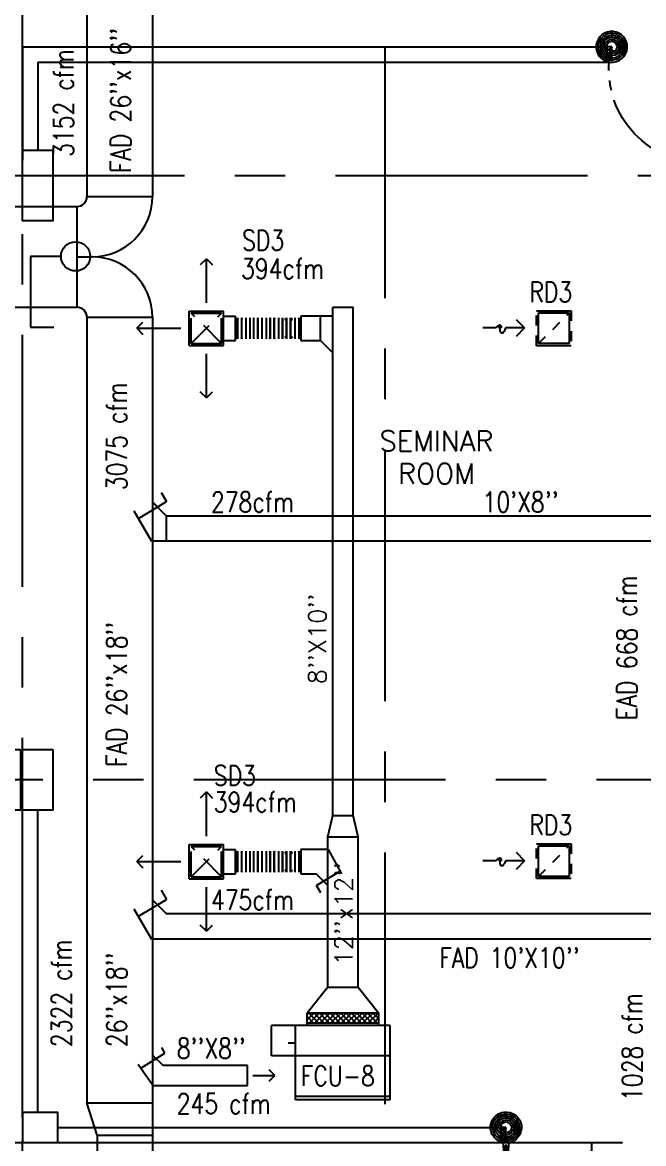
# Model space of a CAD drawing. Extents: x 417866230.2 to 417866327.8, y 43498045.5 to 43498135.4.
# Drawn here: x 417866283.83 to 417866290, y 43498090.71 to 43498101.84 of the extents above; entities that cross this region are included whole.
import ezdxf
from ezdxf.enums import TextEntityAlignment as Align

# ---------------------------------------------------------------- set-up
doc = ezdxf.new("R2010")
doc.units = 0
doc.header["$MEASUREMENT"] = 0
doc.linetypes.add('CENTERX2', pattern=[4, 2.5, -0.5, 0.5, -0.5])
doc.linetypes.add('HIDDEN', pattern=[0.375, 0.25, -0.125])
doc.layers.get('0').update_dxf_attribs({"linetype": 'CONTINUOUS'})
for name, color, linetype in [('AXES', 11, 'CENTERX2'), ('COL', 9, 'CONTINUOUS'), ('DOOR', 9, 'CONTINUOUS'), ('DUCT', 6, 'CONTINUOUS'), ('FCU', 6, 'CONTINUOUS'), ('HAT', 12, 'CONTINUOUS'), ('M-AC-FLEX', 3, 'CONTINUOUS'), ('M-EGU.', 2, 'CONTINUOUS'), ('RM-NAME', 9, 'CONTINUOUS'), ('SCD', 2, 'CONTINUOUS'), ('WALL', 4, 'CONTINUOUS')]:
    doc.layers.add(name, color=color, linetype=linetype)
doc.styles.add('ROMANS', font='ROMANS.shx', dxfattribs={"width": 0.6})
pattern_1 = [(45, (0, 0), (-26.5165042945, 26.5165042945), [])]

# ---------------------------------------------------------------- blocks, each defined once
blk = doc.blocks.new('A$C272A55A0')
at = {"layer": 'DOOR', "color": 0, "linetype": 'ByBlock'}
for p, q in [((0, 900), (0, 1050)), ((50, 1050), (0, 1050)), ((50, 950), (50, 1050)), ((1750, 950), (1750, 1050)), ((1750, 1050), (1800, 1050)), ((1800, 1050), (1800, 900)), ((0, 900), (25, 900)), ((25, 950), (50, 950)), ((25, 900), (25, 950)), ((75, 900), (25, 900)), ((25, 850), (25, 900)), ((75, 900), (75, 850)), ((1725, 900), (1775, 900)), ((1725, 900), (1725, 850)), ((1775, 950), (1750, 950)), ((1775, 900), (1775, 950)), ((1800, 900), (1775, 900)), ((1775, 850), (1775, 900)), ((42, 850), (25, 850)), ((58, 870), (42, 870)), ((42, 870), (42, 850)), ((58, 850), (58, 870)), ((75, 850), (58, 850)), ((1725, 850), (1742, 850)), ((1742, 870), (1758, 870)), ((1742, 850), (1742, 870)), ((1758, 870), (1758, 850)), ((1758, 850), (1775, 850)), ((1718, 160), (1709, 160)), ((1709, 95), (1709, 160)), ((1725, 173), (1718, 173)), ((1718, 173), (1718, 83)), ((1718, 95), (1718, 160)), ((1775, 173), (1782, 173)), ((1782, 173), (1782, 83)), ((1782, 160), (1791, 160)), ((1782, 95), (1782, 160)), ((1791, 95), (1791, 160)), ((25, 50), (42, 50)), ((25, 50), (25, 0)), ((25, 0), (75, 0)), ((75, 0), (25, 0)), ((42, 50), (42, 30)), ((42, 30), (58, 30)), ((58, 50), (75, 50)), ((58, 50), (58, 30)), ((75, 50), (75, 0)), ((1718, 95), (1709, 95)), ((1725, 83), (1718, 83)), ((1742, 50), (1725, 50)), ((1725, 50), (1725, 0)), ((1775, 0), (1725, 0)), ((1725, 0), (1775, 0)), ((1742, 50), (1742, 30)), ((1758, 30), (1742, 30)), ((1775, 50), (1758, 50)), ((1758, 50), (1758, 30)), ((1775, 83), (1782, 83)), ((1775, 50), (1775, 0)), ((1782, 95), (1791, 95))]:
    blk.add_line(p, q, dxfattribs=at)
at = {"layer": 'DOOR', "color": 9, "linetype": 'ByBlock'}
for p, q in [((50, 1050), (0, 1010)), ((50, 1050), (0, 937)), ((50, 1050), (37, 950)), ((1750, 1050), (1800, 1010)), ((1750, 1050), (1800, 937)), ((1750, 1050), (1763, 950))]:
    blk.add_line(p, q, dxfattribs=at)
at = {"layer": 'DOOR', "linetype": 'ByBlock'}
for p, q in [((25, 850), (25, 50)), ((42, 850), (42, 50)), ((58, 850), (58, 50)), ((75, 50), (75, 850)), ((1725, 50), (1725, 850)), ((1742, 850), (1742, 50)), ((1758, 850), (1758, 50)), ((1775, 850), (1775, 50))]:
    blk.add_line(p, q, dxfattribs=at)
at = {"layer": 'DOOR', "color": 0, "linetype": 'ByBlock'}
for centre in [(1676, 128), (1824, 128)]:
    blk.add_circle(centre, 32.4, dxfattribs=at)
at = {"layer": 'DOOR', "color": 9, "linetype": 'ByBlock'}
for centre, radius, start, end in [((50, 1050), 54.4, 203.2074, 270), ((50, 1050), 34.4, 180, 270), ((50, 1050), 14.4, 180, 270), ((1750, 1050), 14.4, 270, 0), ((1750, 1050), 34.4, 270, 0), ((1750, 1050), 54.4, 270, 336.7926), ((50, 1050), 74.4, 227.7764, 270), ((50, 1050), 94.4, 238.0182, 270), ((50, 1050), 114, 244.0838, 257.3774), ((50, 1050), 134, 248.1598, 259.28), ((50, 1050), 154, 251.1053, 256.2858), ((1750, 1050), 74.4, 270, 312.2236), ((1750, 1050), 94.4, 270, 301.9818), ((1750, 1050), 114, 282.6226, 295.9162), ((1750, 1050), 134, 280.72, 291.8402), ((1750, 1050), 154, 283.7142, 288.8947)]:
    blk.add_arc(centre, radius, start, end, dxfattribs=at)
at = {"layer": 'DOOR', "linetype": 'HIDDEN', "ltscale": 0.5}
for centre, start, end in [((50, 851), 268.3174, 3.2965), ((1750, 851), 176.7035, 271.6826)]:
    blk.add_arc(centre, 851, start, end, dxfattribs=at)
at = {"layer": 'WALL', "linetype": 'ByBlock'}
blk.add_line((1800, 900), (1800, 1050), dxfattribs=at)
blk = doc.blocks.new('RM1')
at = {"layer": 'RM-NAME', "style": 'ROMANS'}
for tag, p in [('ROOMNAME1', (0, 324)), ('ROOMNAME2', (0, 0))]:
    blk.add_attdef(tag, text='', height=200, dxfattribs=at).set_placement(p, align=Align.MIDDLE)
blk = doc.blocks.new('A$C24ED45A6')
at = {"layer": 'DOOR', "color": 0, "linetype": 'ByBlock'}
for p, q in [((925, 1100), (925, 1150)), ((925, 1150), (975, 1150)), ((975, 1150), (925, 1150)), ((942, 1100), (942, 1120)), ((958, 1120), (942, 1120)), ((958, 1100), (958, 1120)), ((975, 1100), (975, 1150)), ((909, 1055), (909, 990)), ((918, 1055), (909, 1055)), ((918, 978), (918, 1068)), ((925, 1068), (918, 1068)), ((918, 1055), (918, 990)), ((942, 1100), (925, 1100)), ((975, 1100), (958, 1100)), ((975, 1068), (982, 1068)), ((982, 978), (982, 1068)), ((982, 1055), (982, 990)), ((982, 1055), (991, 1055)), ((991, 1055), (991, 990)), ((918, 990), (909, 990)), ((925, 978), (918, 978)), ((975, 978), (982, 978)), ((982, 990), (991, 990)), ((0, 0), (0, 150)), ((0, 150), (25, 150)), ((25, 150), (25, 100)), ((925, 150), (925, 200)), ((925, 200), (942, 200)), ((925, 150), (975, 150)), ((942, 200), (942, 180)), ((942, 180), (958, 180)), ((958, 180), (958, 200)), ((958, 200), (975, 200)), ((975, 200), (975, 150)), ((1000, 150), (975, 150)), ((975, 150), (975, 100)), ((1000, 150), (1000, 0)), ((50, 0), (0, 0)), ((25, 100), (50, 100)), ((50, 100), (50, 0)), ((975, 100), (950, 100)), ((950, 100), (950, 0)), ((950, 0), (1000, 0))]:
    blk.add_line(p, q, dxfattribs=at)
at = {"layer": 'DOOR', "linetype": 'ByBlock'}
for p, q in [((925, 1100), (925, 200)), ((942, 200), (942, 1100)), ((958, 200), (958, 1100)), ((975, 200), (975, 1100))]:
    blk.add_line(p, q, dxfattribs=at)
at = {"layer": 'DOOR', "color": 9, "linetype": 'ByBlock'}
for p, q in [((50, 0), (0, 114)), ((950, 0), (1000, 114)), ((50, 0), (0, 40)), ((50, 0), (37, 100)), ((950, 0), (963, 100)), ((950, 0), (1000, 40))]:
    blk.add_line(p, q, dxfattribs=at)
at = {"layer": 'DOOR', "color": 0, "linetype": 'ByBlock'}
for centre in [(876, 1023), (1024, 1023)]:
    blk.add_circle(centre, 32.4, dxfattribs=at)
at = {"layer": 'DOOR', "linetype": 'HIDDEN', "ltscale": 0.5}
blk.add_arc((950, 222), 928, 88.456, 184.4816, dxfattribs=at)
at = {"layer": 'DOOR', "color": 9, "linetype": 'ByBlock'}
for centre, radius, start, end in [((50, 0), 154, 103.7142, 108.8947), ((50, 0), 134, 100.72, 111.8402), ((50, 0), 114, 102.6226, 115.9162), ((950, 0), 134, 68.1598, 79.28), ((950, 0), 114, 64.0838, 77.3774), ((950, 0), 154, 71.1053, 76.2858), ((50, 0), 94.4, 90, 121.9818), ((50, 0), 74.4, 90, 132.2236), ((50, 0), 54.4, 90, 156.7926), ((50, 0), 34.4, 90, 180), ((50, 0), 14.4, 90, 180), ((950, 0), 94.4, 58.0182, 90), ((950, 0), 74.4, 47.7764, 90), ((950, 0), 54.4, 23.2074, 90), ((950, 0), 34.4, 0, 90), ((950, 0), 14.4, 0, 90)]:
    blk.add_arc(centre, radius, start, end, dxfattribs=at)
at = {"layer": 'WALL'}
blk.add_line((1000, 0), (1000, 150), dxfattribs=at)
blk = doc.blocks.new('C5')
at = {"layer": 'HAT'}
h = blk.add_hatch(dxfattribs=at)
h.set_pattern_fill('ANSI31', color=256, scale=300, style=0)
h.set_pattern_definition([(45, (-38851, -358245.23), (26.5165043, -26.5165043), [])])
h.paths.add_polyline_path([(-320, 300), (-20, 300), (-20, 0), (-320, 0)])
h.paths.add_polyline_path([(-320, 600), (-20, 600), (-20, 300), (-320, 300)])
h = blk.add_hatch(dxfattribs=at)
h.set_pattern_fill('ANSI31', color=256, scale=300, style=0)
h.set_pattern_definition([(45, (-38531, -358245.23), (26.5165043, -26.5165043), [])])
h.paths.add_polyline_path([(0, 300), (300, 300), (300, 0), (0, 0)])
h.paths.add_polyline_path([(0, 600), (300, 600), (300, 300), (0, 300)])
at = {"layer": 'COL'}
for points in [[(-20, 600), (-20, 0), (-320, 0), (-320, 600)], [(300, 600), (300, 0), (0, 0), (0, 600)]]:
    blk.add_lwpolyline(points, close=True, dxfattribs=at)
blk = doc.blocks.new('15RCD')
at = {"layer": 'M-EGU.', "linetype": 'HIDDEN'}
for p, q in [((-216, -216), (-216, 216)), ((-216, 216), (216, 216)), ((-190, -190), (190, 190)), ((216, 216), (216, -216)), ((216, -216), (-216, -216))]:
    blk.add_line(p, q, dxfattribs=at)
at = {"layer": 'M-EGU.'}
for p, q in [((-190, -190), (-190, 190)), ((-190, 190), (190, 190)), ((190, 190), (190, -190)), ((-718, 4), (-880, 4)), ((-363, 4), (-598, 4)), ((-469, 110), (-363, 4)), ((-363, 4), (-469, -102)), ((190, -190), (-190, -190))]:
    blk.add_line(p, q, dxfattribs=at)
blk.add_lwpolyline([(-718, 4, -0.1324), (-701, 28, -0.15664), (-678, 38, -0.736612), (-659, -10, 0.774232), (-638, -55, 0.203349), (-606, -35, 0.193808), (-598, 4)], format="xyb", dxfattribs=at)
blk = doc.blocks.new('*X118')
at = {"color": 0}
for p, q in [((23912, -1650), (23966, -1596)), ((23912, -1597), (23913, -1596)), ((23970, -1696), (23912, -1638)), ((23919, -1696), (24019, -1596)), ((24023, -1696), (23923, -1596)), ((23972, -1696), (24072, -1596)), ((24076, -1696), (23976, -1596)), ((24025, -1696), (24125, -1596)), ((24129, -1696), (24029, -1596)), ((24078, -1696), (24178, -1596)), ((24182, -1696), (24082, -1596)), ((24131, -1696), (24231, -1596)), ((24235, -1696), (24135, -1596)), ((24184, -1696), (24284, -1596)), ((24288, -1696), (24188, -1596)), ((24237, -1696), (24337, -1596)), ((24341, -1696), (24241, -1596)), ((24290, -1696), (24390, -1596)), ((24394, -1696), (24294, -1596)), ((24343, -1696), (24443, -1596)), ((24447, -1696), (24347, -1596)), ((24396, -1696), (24496, -1596)), ((24500, -1696), (24400, -1596)), ((24449, -1696), (24549, -1596)), ((24553, -1696), (24453, -1596)), ((24502, -1696), (24602, -1596)), ((24606, -1696), (24506, -1596)), ((24555, -1696), (24624, -1628)), ((24624, -1660), (24559, -1596)), ((24624, -1607), (24612, -1596)), ((23917, -1696), (23912, -1691)), ((24608, -1696), (24624, -1681))]:
    blk.add_line(p, q, dxfattribs=at)

msp = doc.modelspace()

# ---------------------------------------------------------------- hatches: boundary and pattern name
at = {"layer": 'HAT'}
h = msp.add_hatch(dxfattribs=at)
h.set_pattern_fill('ANSI31', color=256, scale=300, style=0)
h.set_pattern_definition(pattern_1)
h.paths.add_polyline_path([(417866284.137, 43498100.572), (417866283.837, 43498100.572), (417866283.837, 43498100.322), (417866284.137, 43498100.322)])
h.paths.add_polyline_path([(417866284.137, 43498100.322), (417866283.837, 43498100.322), (417866283.837, 43498099.872), (417866284.137, 43498099.872)])
h = msp.add_hatch(dxfattribs=at)
h.set_pattern_fill('ANSI31', color=256, scale=300, style=0)
h.set_pattern_definition(pattern_1)
h.paths.add_polyline_path([(417866283.837, 43498090.722), (417866284.187, 43498090.722), (417866284.187, 43498091.022), (417866283.837, 43498091.022)])
h = msp.add_hatch(dxfattribs=at)
h.set_pattern_fill('ANSI31', color=256, scale=300, style=0)
h.set_pattern_definition([(44.999998, (417865900.441613, 43498052.19108), (-0.0265165056, 0.026516504), [])])
h.paths.add_polyline_path([(417866283.837, 43498090.722), (417866284.187, 43498090.722), (417866284.187, 43498091.022), (417866283.837, 43498091.022)])

# ---------------------------------------------------------------- linework, layer by layer
at = {"layer": 'AXES'}
for p, q in [((417866283.837, 43498056.238), (417866283.837, 43498134.365)), ((417866287.437, 43498063.102), (417866287.437, 43498121.922)), ((417866230.945, 43498100.322), (417866300.037, 43498100.322)), ((417866300.037, 43498094.322), (417866230.945, 43498094.322)), ((417866231.295, 43498090.722), (417866300.037, 43498090.722))]:
    msp.add_line(p, q, dxfattribs=at)
at = {"layer": 'COL'}
for points in [[(417866284.137, 43498100.572), (417866284.137, 43498099.872), (417866283.837, 43498099.872), (417866283.837, 43498100.572)], [(417866283.837, 43498091.022), (417866283.837, 43498090.722), (417866284.187, 43498090.722), (417866284.187, 43498091.022)]]:
    msp.add_lwpolyline(points, close=True, dxfattribs=at)
at = {"layer": 'DUCT'}
for p, q in [((417866285.126, 43498110.414), (417866285.126, 43498100.113)), ((417866284.476, 43498109.784), (417866284.476, 43498100.113)), ((417866283.007, 43498100.013), (417866284.376, 43498100.013)), ((417866284.376, 43498100.013), (417866284.376, 43498099.013)), ((417866284.476, 43498100.113), (417866285.126, 43498100.113)), ((417866284.376, 43498099.513), (417866284.526, 43498099.513)), ((417866283.007, 43498099.013), (417866284.376, 43498099.013)), ((417866286.918, 43498093.967), (417866286.918, 43498099.015)), ((417866286.918, 43498099.015), (417866287.118, 43498099.015)), ((417866287.118, 43498093.967), (417866287.118, 43498099.015)), ((417866284.476, 43498098.913), (417866284.476, 43498091.116)), ((417866284.476, 43498098.913), (417866285.126, 43498098.913)), ((417866285.126, 43498098.913), (417866285.126, 43498088.57)), ((417866286.915, 43498098.924), (417866286.601, 43498098.924)), ((417866286.601, 43498098.924), (417866286.601, 43498098.684)), ((417866286.795, 43498098.684), (417866286.795, 43498098.924)), ((417866286.601, 43498098.684), (417866286.795, 43498098.684)), ((417866286.915, 43498098.564), (417866286.795, 43498098.684)), ((417866285.212, 43498097.174), (417866285.264, 43498097.084)), ((417866284.987, 43498096.917), (417866285.264, 43498097.084)), ((417866285.12, 43498097.087), (417866285.263, 43498096.943)), ((417866285.263, 43498096.943), (417866285.126, 43498097.08)), ((417866285.12, 43498096.687), (417866284.946, 43498096.988)), ((417866285.263, 43498096.943), (417866297.245, 43498096.943)), ((417866285.263, 43498096.943), (417866285.263, 43498096.693)), ((417866285.126, 43498096.693), (417866292.307, 43498096.693)), ((417866286.868, 43498093.756), (417866286.918, 43498093.967)), ((417866286.918, 43498093.967), (417866287.118, 43498093.967)), ((417866287.168, 43498093.756), (417866287.118, 43498093.967)), ((417866286.868, 43498093.756), (417866287.168, 43498093.756)), ((417866286.868, 43498092.265), (417866286.868, 43498093.756)), ((417866287.168, 43498092.265), (417866287.168, 43498093.756)), ((417866286.6, 43498093.631), (417866286.6, 43498093.391)), ((417866286.871, 43498093.631), (417866286.6, 43498093.631)), ((417866286.871, 43498093.631), (417866287.002, 43498093.389)), ((417866286.6, 43498093.391), (417866286.751, 43498093.391)), ((417866286.871, 43498093.271), (417866286.751, 43498093.391)), ((417866286.988, 43498093.414), (417866286.756, 43498093.273)), ((417866285.212, 43498093.226), (417866285.264, 43498093.136)), ((417866286.797, 43498093.201), (417866286.756, 43498093.273)), ((417866284.987, 43498092.968), (417866285.264, 43498093.136)), ((417866285.12, 43498093.139), (417866285.263, 43498092.995)), ((417866285.12, 43498092.739), (417866284.946, 43498093.04)), ((417866285.263, 43498092.995), (417866298.93, 43498092.995)), ((417866285.126, 43498092.745), (417866293.213, 43498092.745)), ((417866286.868, 43498092.265), (417866286.662, 43498092.008)), ((417866286.868, 43498092.265), (417866287.168, 43498092.265)), ((417866287.168, 43498092.265), (417866287.374, 43498092.008)), ((417866285.249, 43498091.61), (417866285.22, 43498091.666)), ((417866285.01, 43498091.46), (417866285.249, 43498091.61)), ((417866285.131, 43498091.587), (417866285.231, 43498091.487)), ((417866285.249, 43498091.61), (417866285.249, 43498091.61)), ((417866285.131, 43498091.287), (417866284.984, 43498091.497)), ((417866286.07, 43498091.487), (417866285.231, 43498091.487)), ((417866286.07, 43498091.287), (417866286.07, 43498091.487)), ((417866285.131, 43498091.287), (417866286.07, 43498091.287)), ((417866284.576, 43498090.796), (417866284.476, 43498091.116)), ((417866284.476, 43498091.116), (417866285.126, 43498091.116)), ((417866284.576, 43498090.796), (417866284.576, 43498088.57)), ((417866284.576, 43498090.796), (417866285.126, 43498090.796))]:
    msp.add_line(p, q, dxfattribs=at)
at = {"layer": 'DUCT', "color": 2}
for p, q in [((417866283.914, 43498099.518), (417866283.914, 43498098.814)), ((417866284.206, 43498099.518), (417866283.914, 43498099.518)), ((417866283.914, 43498098.814), (417866284.148, 43498098.814))]:
    msp.add_line(p, q, dxfattribs=at)
msp.add_circle((417866284.363, 43498099.518), 0.145, dxfattribs=at)
at = {"layer": 'DUCT'}
for centre, radius, start, end in [((417866284.376, 43498100.113), 0.1, 270, 0), ((417866284.526, 43498100.113), 0.6, 270, 0), ((417866284.526, 43498098.913), 0.6, 0, 90), ((417866284.376, 43498098.913), 0.1, 0, 90)]:
    msp.add_arc(centre, radius, start, end, dxfattribs=at)
at = {"layer": 'FCU', "color": 3}
for p, q in [((417866287.374, 43498092.008), (417866286.662, 43498092.008)), ((417866286.662, 43498091.883), (417866286.662, 43498092.008)), ((417866287.374, 43498091.883), (417866287.374, 43498092.008)), ((417866286.548, 43498091.883), (417866286.31, 43498091.883)), ((417866286.31, 43498091.583), (417866286.31, 43498091.883)), ((417866287.374, 43498091.908), (417866286.662, 43498091.908)), ((417866286.548, 43498091.708), (417866286.474, 43498091.708)), ((417866286.548, 43498091.583), (417866286.31, 43498091.583)), ((417866287.488, 43498091.178), (417866286.548, 43498091.178))]:
    msp.add_line(p, q, dxfattribs=at)
at = {"layer": 'FCU', "color": 6}
for p, q in [((417866286.548, 43498091.146), (417866286.548, 43498091.883)), ((417866287.488, 43498091.883), (417866286.548, 43498091.883)), ((417866287.488, 43498091.146), (417866287.488, 43498091.883)), ((417866287.488, 43498091.583), (417866286.548, 43498091.583)), ((417866287.488, 43498091.146), (417866286.548, 43498091.146))]:
    msp.add_line(p, q, dxfattribs=at)
at = {"layer": 'M-AC-FLEX', "color": 11}
for p, q in [((417866285.971, 43498098.909), (417866285.971, 43498098.698)), ((417866285.971, 43498098.909), (417866285.971, 43498098.698)), ((417866285.971, 43498098.698), (417866285.971, 43498098.908)), ((417866285.971, 43498098.698), (417866285.971, 43498098.908)), ((417866286.011, 43498098.909), (417866286.011, 43498098.698)), ((417866286.052, 43498098.909), (417866286.052, 43498098.698)), ((417866286.052, 43498098.909), (417866286.052, 43498098.698)), ((417866286.093, 43498098.909), (417866286.093, 43498098.698)), ((417866286.093, 43498098.909), (417866286.093, 43498098.698)), ((417866286.134, 43498098.698), (417866286.134, 43498098.908)), ((417866286.174, 43498098.909), (417866286.174, 43498098.698)), ((417866286.174, 43498098.909), (417866286.174, 43498098.698)), ((417866286.174, 43498098.698), (417866286.174, 43498098.908)), ((417866286.174, 43498098.698), (417866286.174, 43498098.908)), ((417866286.214, 43498098.909), (417866286.214, 43498098.698)), ((417866286.214, 43498098.909), (417866286.214, 43498098.698)), ((417866286.255, 43498098.909), (417866286.255, 43498098.698)), ((417866286.255, 43498098.909), (417866286.255, 43498098.698)), ((417866286.296, 43498098.909), (417866286.296, 43498098.698)), ((417866286.296, 43498098.909), (417866286.296, 43498098.698)), ((417866286.296, 43498098.698), (417866286.296, 43498098.908)), ((417866286.296, 43498098.698), (417866286.296, 43498098.908)), ((417866286.336, 43498098.909), (417866286.336, 43498098.698)), ((417866286.336, 43498098.909), (417866286.336, 43498098.698)), ((417866286.336, 43498098.698), (417866286.336, 43498098.908)), ((417866286.336, 43498098.698), (417866286.336, 43498098.908)), ((417866286.377, 43498098.909), (417866286.377, 43498098.698)), ((417866286.377, 43498098.909), (417866286.377, 43498098.698)), ((417866286.417, 43498098.909), (417866286.417, 43498098.698)), ((417866286.417, 43498098.909), (417866286.417, 43498098.698)), ((417866286.417, 43498098.909), (417866286.417, 43498098.698)), ((417866286.417, 43498098.698), (417866286.417, 43498098.908)), ((417866286.458, 43498098.909), (417866286.458, 43498098.698)), ((417866286.458, 43498098.909), (417866286.458, 43498098.698)), ((417866286.458, 43498098.698), (417866286.458, 43498098.908)), ((417866286.498, 43498098.909), (417866286.498, 43498098.698)), ((417866286.498, 43498098.698), (417866286.498, 43498098.908)), ((417866286.54, 43498098.909), (417866286.54, 43498098.698)), ((417866286.58, 43498098.909), (417866286.58, 43498098.698)), ((417866286.58, 43498098.909), (417866286.58, 43498098.698)), ((417866285.971, 43498093.405), (417866285.971, 43498093.615)), ((417866285.971, 43498093.615), (417866285.971, 43498093.405)), ((417866285.971, 43498093.615), (417866285.971, 43498093.405)), ((417866285.971, 43498093.405), (417866285.971, 43498093.615)), ((417866286.011, 43498093.615), (417866286.011, 43498093.405)), ((417866286.052, 43498093.615), (417866286.052, 43498093.405)), ((417866286.052, 43498093.615), (417866286.052, 43498093.405)), ((417866286.093, 43498093.615), (417866286.093, 43498093.405)), ((417866286.093, 43498093.615), (417866286.093, 43498093.405)), ((417866286.134, 43498093.405), (417866286.134, 43498093.615)), ((417866286.174, 43498093.615), (417866286.174, 43498093.405)), ((417866286.174, 43498093.405), (417866286.174, 43498093.615)), ((417866286.174, 43498093.405), (417866286.174, 43498093.615)), ((417866286.174, 43498093.615), (417866286.174, 43498093.405)), ((417866286.214, 43498093.615), (417866286.214, 43498093.405)), ((417866286.214, 43498093.615), (417866286.214, 43498093.405)), ((417866286.255, 43498093.615), (417866286.255, 43498093.405)), ((417866286.255, 43498093.615), (417866286.255, 43498093.405)), ((417866286.296, 43498093.615), (417866286.296, 43498093.405)), ((417866286.296, 43498093.405), (417866286.296, 43498093.615)), ((417866286.296, 43498093.405), (417866286.296, 43498093.615)), ((417866286.296, 43498093.615), (417866286.296, 43498093.405)), ((417866286.336, 43498093.405), (417866286.336, 43498093.615)), ((417866286.336, 43498093.615), (417866286.336, 43498093.405)), ((417866286.336, 43498093.615), (417866286.336, 43498093.405)), ((417866286.336, 43498093.405), (417866286.336, 43498093.615)), ((417866286.377, 43498093.615), (417866286.377, 43498093.405)), ((417866286.377, 43498093.615), (417866286.377, 43498093.405)), ((417866286.417, 43498093.615), (417866286.417, 43498093.405)), ((417866286.417, 43498093.615), (417866286.417, 43498093.405)), ((417866286.417, 43498093.405), (417866286.417, 43498093.615)), ((417866286.417, 43498093.615), (417866286.417, 43498093.405)), ((417866286.458, 43498093.405), (417866286.458, 43498093.615)), ((417866286.458, 43498093.615), (417866286.458, 43498093.405)), ((417866286.458, 43498093.615), (417866286.458, 43498093.405)), ((417866286.498, 43498093.615), (417866286.498, 43498093.405)), ((417866286.498, 43498093.405), (417866286.498, 43498093.615)), ((417866286.54, 43498093.615), (417866286.54, 43498093.405)), ((417866286.58, 43498093.615), (417866286.58, 43498093.405)), ((417866286.58, 43498093.615), (417866286.58, 43498093.405))]:
    msp.add_line(p, q, dxfattribs=at)
at = {"layer": 'M-AC-FLEX'}
for points in [[(417866285.952, 43498098.888, 0.397838), (417866285.971, 43498098.909)], [(417866285.971, 43498098.909, -0.397837), (417866285.952, 43498098.888, -0.397837)], [(417866285.971, 43498098.909, -0.397837), (417866285.952, 43498098.888, -0.397837)], [(417866286.011, 43498098.908, -0.00451), (417866286.011, 43498098.908, 1.018005), (417866285.971, 43498098.908)], [(417866285.971, 43498098.908, 0.00451), (417866285.971, 43498098.908, -1.018005), (417866286.011, 43498098.908)], [(417866286.011, 43498098.909, 1), (417866286.052, 43498098.909, -1), (417866286.093, 43498098.909)], [(417866286.011, 43498098.909, 0.412332), (417866286.032, 43498098.888, 0.412332)], [(417866286.052, 43498098.909, -1), (417866286.011, 43498098.909)], [(417866286.052, 43498098.909, -1), (417866286.093, 43498098.909)], [(417866286.134, 43498098.909, -1), (417866286.093, 43498098.909, 1), (417866286.052, 43498098.909)], [(417866286.093, 43498098.909, 1), (417866286.052, 43498098.909)], [(417866286.093, 43498098.909, 1), (417866286.134, 43498098.909)], [(417866286.174, 43498098.908, -0.00451), (417866286.174, 43498098.908, 1.018005), (417866286.134, 43498098.908)], [(417866286.134, 43498098.908, 0.00451), (417866286.134, 43498098.908, -1.018005), (417866286.174, 43498098.908)], [(417866286.174, 43498098.909, 1), (417866286.214, 43498098.909, -1), (417866286.255, 43498098.909)], [(417866286.214, 43498098.909, -1), (417866286.174, 43498098.909)], [(417866286.255, 43498098.909, 1), (417866286.214, 43498098.909)], [(417866286.214, 43498098.909, -1), (417866286.255, 43498098.909)], [(417866286.296, 43498098.909, -1), (417866286.255, 43498098.909, 1), (417866286.214, 43498098.909)], [(417866286.255, 43498098.909, 1), (417866286.296, 43498098.909)], [(417866286.296, 43498098.909, -0.412332), (417866286.276, 43498098.888, -0.412332)], [(417866286.296, 43498098.908, 0.00451), (417866286.296, 43498098.908, -1.018005), (417866286.336, 43498098.908)], [(417866286.336, 43498098.908, -0.00451), (417866286.336, 43498098.908, 1.018005), (417866286.296, 43498098.908)], [(417866286.336, 43498098.909, 1), (417866286.377, 43498098.909, -1), (417866286.417, 43498098.909)], [(417866286.377, 43498098.909, -1), (417866286.336, 43498098.909)], [(417866286.336, 43498098.909, 0.412332), (417866286.356, 43498098.888, 0.412332)], [(417866286.377, 43498098.909, -1), (417866286.417, 43498098.909)], [(417866286.458, 43498098.909, -1), (417866286.417, 43498098.909, 1), (417866286.377, 43498098.909)], [(417866286.417, 43498098.909, 1), (417866286.377, 43498098.909)], [(417866286.417, 43498098.909, 1), (417866286.458, 43498098.909, -1), (417866286.499, 43498098.909)], [(417866286.417, 43498098.909, 1), (417866286.458, 43498098.909)], [(417866286.458, 43498098.909, -1), (417866286.417, 43498098.909)], [(417866286.44, 43498098.888, 0.385802), (417866286.458, 43498098.909, -1), (417866286.499, 43498098.909)], [(417866286.458, 43498098.909, -0.385802), (417866286.44, 43498098.888, -0.385802)], [(417866286.499, 43498098.909, 1), (417866286.458, 43498098.909)], [(417866286.458, 43498098.909, -1), (417866286.499, 43498098.909)], [(417866286.517, 43498098.888, -0.385802), (417866286.499, 43498098.909, 1), (417866286.458, 43498098.909)], [(417866286.458, 43498098.909, -1), (417866286.499, 43498098.909)], [(417866286.54, 43498098.909, -1), (417866286.499, 43498098.909, 1), (417866286.458, 43498098.909)], [(417866286.499, 43498098.909, 1), (417866286.458, 43498098.909)], [(417866286.499, 43498098.909, 1), (417866286.54, 43498098.909, -1), (417866286.58, 43498098.909)], [(417866286.499, 43498098.909, 0.385802), (417866286.517, 43498098.888, 0.385802)], [(417866286.54, 43498098.909, -1), (417866286.499, 43498098.909)], [(417866286.499, 43498098.909, 1), (417866286.54, 43498098.909)], [(417866286.58, 43498098.909, 1), (417866286.54, 43498098.909)], [(417866286.54, 43498098.909, -1), (417866286.58, 43498098.909)], [(417866286.6, 43498098.888, -0.411171), (417866286.58, 43498098.909, 1), (417866286.54, 43498098.909)], [(417866286.58, 43498098.909, 0.41117), (417866286.6, 43498098.888, 0.41117)], [(417866285.971, 43498098.698, 0.412332), (417866285.951, 43498098.719, 0.412332)], [(417866285.971, 43498098.698, 0.397837), (417866285.952, 43498098.719, 0.397837)], [(417866285.971, 43498098.698, -0.00451), (417866285.971, 43498098.698, 0.008922), (417866285.971, 43498098.697)], [(417866286.011, 43498098.698, -0.999838), (417866285.971, 43498098.698)], [(417866285.971, 43498098.698, -0.004461), (417866285.971, 43498098.698)], [(417866285.971, 43498098.698, 0.999838), (417866286.011, 43498098.698)], [(417866285.971, 43498098.698, -0.004461), (417866285.971, 43498098.698)], [(417866285.971, 43498098.698, 0.999838), (417866286.011, 43498098.698)], [(417866285.971, 43498098.698, 0.008922), (417866285.971, 43498098.697)], [(417866286.011, 43498098.698, -0.999838), (417866285.971, 43498098.698)], [(417866286.011, 43498098.698, -0.412332), (417866286.032, 43498098.719, -0.412332)], [(417866286.011, 43498098.698, -1), (417866286.052, 43498098.698, 1), (417866286.093, 43498098.698)], [(417866286.011, 43498098.698, 0.004461), (417866286.011, 43498098.698)], [(417866286.011, 43498098.698, -0.008922), (417866286.011, 43498098.697)], [(417866286.011, 43498098.698, 0.00451), (417866286.011, 43498098.698, -0.008922), (417866286.011, 43498098.697)], [(417866286.011, 43498098.698, 0.004461), (417866286.011, 43498098.698)], [(417866286.134, 43498098.698, 1), (417866286.093, 43498098.698, -1), (417866286.052, 43498098.698)], [(417866286.134, 43498098.698, -0.00451), (417866286.134, 43498098.698, 0.008922), (417866286.134, 43498098.697)], [(417866286.174, 43498098.698, -0.999838), (417866286.134, 43498098.698)], [(417866286.134, 43498098.698, -0.004461), (417866286.134, 43498098.698)], [(417866286.134, 43498098.698, 0.999838), (417866286.174, 43498098.698)], [(417866286.134, 43498098.698, -0.004461), (417866286.134, 43498098.698)], [(417866286.134, 43498098.698, 0.999838), (417866286.174, 43498098.698)], [(417866286.134, 43498098.698, 0.008922), (417866286.134, 43498098.697)], [(417866286.174, 43498098.698, -0.999838), (417866286.134, 43498098.698)], [(417866286.174, 43498098.698, -1), (417866286.214, 43498098.698, 1), (417866286.255, 43498098.698)], [(417866286.174, 43498098.698, 0.004461), (417866286.174, 43498098.698)], [(417866286.174, 43498098.698, -0.008922), (417866286.174, 43498098.697)], [(417866286.174, 43498098.698, 0.00451), (417866286.174, 43498098.698, -0.008922), (417866286.174, 43498098.697)], [(417866286.174, 43498098.698, 0.004461), (417866286.174, 43498098.698)], [(417866286.296, 43498098.698, 1), (417866286.255, 43498098.698, -1), (417866286.214, 43498098.698)], [(417866286.296, 43498098.698, 0.412332), (417866286.276, 43498098.719, 0.412332)], [(417866286.296, 43498098.698, -0.004461), (417866286.296, 43498098.698)], [(417866286.296, 43498098.698, 0.999838), (417866286.336, 43498098.698)], [(417866286.296, 43498098.698, 0.008922), (417866286.296, 43498098.697)], [(417866286.336, 43498098.698, -0.999838), (417866286.296, 43498098.698)], [(417866286.296, 43498098.698, -0.00451), (417866286.296, 43498098.698, 0.008922), (417866286.296, 43498098.697)], [(417866286.336, 43498098.698, -0.999838), (417866286.296, 43498098.698)], [(417866286.296, 43498098.698, -0.004461), (417866286.296, 43498098.698)], [(417866286.296, 43498098.698, 0.999838), (417866286.336, 43498098.698)], [(417866286.336, 43498098.698, -1), (417866286.377, 43498098.698, 1), (417866286.417, 43498098.698)], [(417866286.336, 43498098.698, -0.412332), (417866286.356, 43498098.719, -0.412332)], [(417866286.336, 43498098.698, 0.00451), (417866286.336, 43498098.698, -0.008922), (417866286.336, 43498098.697)], [(417866286.336, 43498098.698, 0.004461), (417866286.336, 43498098.698)], [(417866286.336, 43498098.698, 0.004461), (417866286.336, 43498098.698)], [(417866286.336, 43498098.698, -0.008922), (417866286.336, 43498098.697)], [(417866286.458, 43498098.698, 1), (417866286.417, 43498098.698, -1), (417866286.377, 43498098.698)], [(417866286.417, 43498098.698, -1), (417866286.458, 43498098.698, 1), (417866286.499, 43498098.698)], [(417866286.417, 43498098.698, 0.00451), (417866286.417, 43498098.698, -0.008922), (417866286.417, 43498098.697)], [(417866286.417, 43498098.698, 0.004461), (417866286.417, 43498098.698)], [(417866286.44, 43498098.719, -0.385802), (417866286.458, 43498098.698, 1), (417866286.499, 43498098.698)], [(417866286.517, 43498098.719, 0.385802), (417866286.499, 43498098.698, -1), (417866286.458, 43498098.698)], [(417866286.54, 43498098.698, 1), (417866286.499, 43498098.698, -1), (417866286.458, 43498098.698)], [(417866286.458, 43498098.698, -0.00451), (417866286.458, 43498098.698, 0.008922), (417866286.458, 43498098.697)], [(417866286.458, 43498098.698, -0.004461), (417866286.458, 43498098.698)], [(417866286.499, 43498098.698, -1), (417866286.54, 43498098.698, 1), (417866286.58, 43498098.698)], [(417866286.499, 43498098.698, 0.00451), (417866286.499, 43498098.698, -0.008922), (417866286.499, 43498098.697)], [(417866286.499, 43498098.698, 0.004461), (417866286.499, 43498098.698)], [(417866286.54, 43498098.698, -0.00451), (417866286.54, 43498098.698, 0.008922), (417866286.54, 43498098.697)], [(417866286.54, 43498098.698, -0.004461), (417866286.54, 43498098.698)], [(417866286.6, 43498098.719, 0.283155), (417866286.582, 43498098.708)], [(417866285.952, 43498093.595, 0.397838), (417866285.971, 43498093.615)], [(417866285.971, 43498093.615, -0.397837), (417866285.952, 43498093.595, -0.397837)], [(417866285.971, 43498093.615, -0.397837), (417866285.952, 43498093.595, -0.397837)], [(417866286.011, 43498093.615, -0.00451), (417866286.011, 43498093.615, 1.018005), (417866285.971, 43498093.615)], [(417866285.971, 43498093.615, 0.00451), (417866285.971, 43498093.615, -1.018005), (417866286.011, 43498093.615)], [(417866286.011, 43498093.615, 1), (417866286.052, 43498093.615, -1), (417866286.093, 43498093.615)], [(417866286.011, 43498093.615, 0.412332), (417866286.032, 43498093.595, 0.412332)], [(417866286.052, 43498093.615, -1), (417866286.011, 43498093.615)], [(417866286.052, 43498093.615, -1), (417866286.093, 43498093.615)], [(417866286.134, 43498093.615, -1), (417866286.093, 43498093.615, 1), (417866286.052, 43498093.615)], [(417866286.093, 43498093.615, 1), (417866286.052, 43498093.615)], [(417866286.093, 43498093.615, 1), (417866286.134, 43498093.615)], [(417866286.174, 43498093.615, -0.00451), (417866286.174, 43498093.615, 1.018005), (417866286.134, 43498093.615)], [(417866286.134, 43498093.615, 0.00451), (417866286.134, 43498093.615, -1.018005), (417866286.174, 43498093.615)], [(417866286.174, 43498093.615, 1), (417866286.214, 43498093.615, -1), (417866286.255, 43498093.615)], [(417866286.214, 43498093.615, -1), (417866286.174, 43498093.615)], [(417866286.255, 43498093.615, 1), (417866286.214, 43498093.615)], [(417866286.214, 43498093.615, -1), (417866286.255, 43498093.615)], [(417866286.296, 43498093.615, -1), (417866286.255, 43498093.615, 1), (417866286.214, 43498093.615)], [(417866286.255, 43498093.615, 1), (417866286.296, 43498093.615)], [(417866286.296, 43498093.615, -0.412332), (417866286.276, 43498093.595, -0.412332)], [(417866286.296, 43498093.615, 0.00451), (417866286.296, 43498093.615, -1.018005), (417866286.336, 43498093.615)], [(417866286.336, 43498093.615, -0.00451), (417866286.336, 43498093.615, 1.018005), (417866286.296, 43498093.615)], [(417866286.336, 43498093.615, 1), (417866286.377, 43498093.615, -1), (417866286.417, 43498093.615)], [(417866286.377, 43498093.615, -1), (417866286.336, 43498093.615)], [(417866286.336, 43498093.615, 0.412332), (417866286.356, 43498093.595, 0.412332)], [(417866286.377, 43498093.615, -1), (417866286.417, 43498093.615)], [(417866286.458, 43498093.615, -1), (417866286.417, 43498093.615, 1), (417866286.377, 43498093.615)], [(417866286.417, 43498093.615, 1), (417866286.377, 43498093.615)], [(417866286.417, 43498093.615, 1), (417866286.458, 43498093.615, -1), (417866286.499, 43498093.615)], [(417866286.417, 43498093.615, 1), (417866286.458, 43498093.615)], [(417866286.458, 43498093.615, -1), (417866286.417, 43498093.615)], [(417866286.44, 43498093.595, 0.385802), (417866286.458, 43498093.615, -1), (417866286.499, 43498093.615)], [(417866286.458, 43498093.615, -0.385802), (417866286.44, 43498093.595, -0.385802)], [(417866286.499, 43498093.615, 1), (417866286.458, 43498093.615)], [(417866286.458, 43498093.615, -1), (417866286.499, 43498093.615)], [(417866286.517, 43498093.595, -0.385802), (417866286.499, 43498093.615, 1), (417866286.458, 43498093.615)], [(417866286.458, 43498093.615, -1), (417866286.499, 43498093.615)], [(417866286.54, 43498093.615, -1), (417866286.499, 43498093.615, 1), (417866286.458, 43498093.615)], [(417866286.499, 43498093.615, 1), (417866286.458, 43498093.615)], [(417866286.499, 43498093.615, 1), (417866286.54, 43498093.615, -1), (417866286.58, 43498093.615)], [(417866286.499, 43498093.615, 0.385802), (417866286.517, 43498093.595, 0.385802)], [(417866286.54, 43498093.615, -1), (417866286.499, 43498093.615)], [(417866286.499, 43498093.615, 1), (417866286.54, 43498093.615)], [(417866286.58, 43498093.615, 1), (417866286.54, 43498093.615)], [(417866286.54, 43498093.615, -1), (417866286.58, 43498093.615)], [(417866286.6, 43498093.595, -0.411171), (417866286.58, 43498093.615, 1), (417866286.54, 43498093.615)], [(417866286.58, 43498093.615, 0.41117), (417866286.6, 43498093.595, 0.41117)], [(417866285.971, 43498093.405, 0.412332), (417866285.951, 43498093.426, 0.412332)], [(417866285.971, 43498093.405, 0.397837), (417866285.952, 43498093.426, 0.397837)], [(417866285.971, 43498093.405, -0.00451), (417866285.971, 43498093.405, 0.008922), (417866285.971, 43498093.404)], [(417866286.011, 43498093.405, -0.999838), (417866285.971, 43498093.404)], [(417866285.971, 43498093.404, -0.004461), (417866285.971, 43498093.405)], [(417866285.971, 43498093.405, 0.999838), (417866286.011, 43498093.404)], [(417866285.971, 43498093.404, -0.004461), (417866285.971, 43498093.405)], [(417866285.971, 43498093.405, 0.999838), (417866286.011, 43498093.404)], [(417866285.971, 43498093.405, 0.008922), (417866285.971, 43498093.404)], [(417866286.011, 43498093.405, -0.999838), (417866285.971, 43498093.404)], [(417866286.011, 43498093.405, -0.412332), (417866286.032, 43498093.426, -0.412332)], [(417866286.011, 43498093.405, -1), (417866286.052, 43498093.405, 1), (417866286.093, 43498093.405)], [(417866286.011, 43498093.404, 0.004461), (417866286.011, 43498093.405)], [(417866286.011, 43498093.405, -0.008922), (417866286.011, 43498093.404)], [(417866286.011, 43498093.405, 0.00451), (417866286.011, 43498093.405, -0.008922), (417866286.011, 43498093.404)], [(417866286.011, 43498093.404, 0.004461), (417866286.011, 43498093.405)], [(417866286.134, 43498093.405, 1), (417866286.093, 43498093.405, -1), (417866286.052, 43498093.405)], [(417866286.134, 43498093.405, -0.00451), (417866286.134, 43498093.405, 0.008922), (417866286.134, 43498093.404)], [(417866286.174, 43498093.405, -0.999838), (417866286.134, 43498093.404)], [(417866286.134, 43498093.404, -0.004461), (417866286.134, 43498093.405)], [(417866286.134, 43498093.405, 0.999838), (417866286.174, 43498093.404)], [(417866286.134, 43498093.404, -0.004461), (417866286.134, 43498093.405)], [(417866286.134, 43498093.405, 0.999838), (417866286.174, 43498093.404)], [(417866286.134, 43498093.405, 0.008922), (417866286.134, 43498093.404)], [(417866286.174, 43498093.405, -0.999838), (417866286.134, 43498093.404)], [(417866286.174, 43498093.405, -1), (417866286.214, 43498093.405, 1), (417866286.255, 43498093.405)], [(417866286.174, 43498093.404, 0.004461), (417866286.174, 43498093.405)], [(417866286.174, 43498093.405, -0.008922), (417866286.174, 43498093.404)], [(417866286.174, 43498093.405, 0.00451), (417866286.174, 43498093.405, -0.008922), (417866286.174, 43498093.404)], [(417866286.174, 43498093.404, 0.004461), (417866286.174, 43498093.405)], [(417866286.296, 43498093.405, 1), (417866286.255, 43498093.405, -1), (417866286.214, 43498093.405)], [(417866286.296, 43498093.405, 0.412332), (417866286.276, 43498093.426, 0.412332)], [(417866286.296, 43498093.404, -0.004461), (417866286.296, 43498093.405)], [(417866286.296, 43498093.405, 0.999838), (417866286.336, 43498093.404)], [(417866286.296, 43498093.405, 0.008922), (417866286.296, 43498093.404)], [(417866286.336, 43498093.405, -0.999838), (417866286.296, 43498093.404)], [(417866286.296, 43498093.405, -0.00451), (417866286.296, 43498093.405, 0.008922), (417866286.296, 43498093.404)], [(417866286.336, 43498093.405, -0.999838), (417866286.296, 43498093.404)], [(417866286.296, 43498093.404, -0.004461), (417866286.296, 43498093.405)], [(417866286.296, 43498093.405, 0.999838), (417866286.336, 43498093.404)], [(417866286.336, 43498093.405, -1), (417866286.377, 43498093.405, 1), (417866286.417, 43498093.405)], [(417866286.336, 43498093.405, -0.412332), (417866286.356, 43498093.426, -0.412332)], [(417866286.336, 43498093.405, 0.00451), (417866286.336, 43498093.405, -0.008922), (417866286.336, 43498093.404)], [(417866286.336, 43498093.404, 0.004461), (417866286.336, 43498093.405)], [(417866286.336, 43498093.404, 0.004461), (417866286.336, 43498093.405)], [(417866286.336, 43498093.405, -0.008922), (417866286.336, 43498093.404)], [(417866286.458, 43498093.405, 1), (417866286.417, 43498093.405, -1), (417866286.377, 43498093.405)], [(417866286.417, 43498093.405, -1), (417866286.458, 43498093.405, 1), (417866286.499, 43498093.405)], [(417866286.417, 43498093.405, 0.00451), (417866286.417, 43498093.405, -0.008922), (417866286.417, 43498093.404)], [(417866286.417, 43498093.404, 0.004461), (417866286.417, 43498093.405)], [(417866286.44, 43498093.425, -0.385802), (417866286.458, 43498093.405, 1), (417866286.499, 43498093.405)], [(417866286.54, 43498093.405, 1), (417866286.499, 43498093.405, -1), (417866286.458, 43498093.405)], [(417866286.517, 43498093.425, 0.385802), (417866286.499, 43498093.405, -1), (417866286.458, 43498093.405)], [(417866286.458, 43498093.405, -0.00451), (417866286.458, 43498093.405, 0.008922), (417866286.458, 43498093.404)], [(417866286.458, 43498093.404, -0.004461), (417866286.458, 43498093.405)], [(417866286.499, 43498093.405, -1), (417866286.54, 43498093.405, 1), (417866286.58, 43498093.405)], [(417866286.499, 43498093.405, 0.00451), (417866286.499, 43498093.405, -0.008922), (417866286.499, 43498093.404)], [(417866286.499, 43498093.404, 0.004461), (417866286.499, 43498093.405)], [(417866286.54, 43498093.405, -0.00451), (417866286.54, 43498093.405, 0.008922), (417866286.54, 43498093.404)], [(417866286.54, 43498093.404, -0.004461), (417866286.54, 43498093.405)], [(417866286.6, 43498093.426, 0.283155), (417866286.582, 43498093.415)]]:
    msp.add_lwpolyline(points, format="xyb", dxfattribs=at)
at = {"layer": 'M-EGU.'}
for p, q in [((417866285.662, 43498099.495), (417866285.601, 43498099.434)), ((417866285.662, 43498099.056), (417866285.662, 43498099.495)), ((417866285.662, 43498099.495), (417866285.723, 43498099.434)), ((417866285.491, 43498098.974), (417866285.832, 43498098.974)), ((417866285.491, 43498098.634), (417866285.491, 43498098.974)), ((417866285.832, 43498098.634), (417866285.832, 43498098.974)), ((417866285.832, 43498098.924), (417866285.952, 43498098.924)), ((417866285.952, 43498098.684), (417866285.952, 43498098.924)), ((417866284.971, 43498098.804), (417866285.032, 43498098.865)), ((417866284.971, 43498098.804), (417866285.032, 43498098.743)), ((417866284.971, 43498098.804), (417866285.409, 43498098.804)), ((417866285.832, 43498098.684), (417866285.952, 43498098.684)), ((417866285.491, 43498098.634), (417866285.832, 43498098.634)), ((417866285.662, 43498098.113), (417866285.662, 43498098.552)), ((417866285.662, 43498098.113), (417866285.601, 43498098.174)), ((417866285.662, 43498098.113), (417866285.723, 43498098.174)), ((417866285.662, 43498094.202), (417866285.601, 43498094.141)), ((417866285.662, 43498094.202), (417866285.723, 43498094.141)), ((417866285.662, 43498093.763), (417866285.662, 43498094.202)), ((417866285.491, 43498093.34), (417866285.491, 43498093.681)), ((417866285.491, 43498093.681), (417866285.832, 43498093.681)), ((417866285.832, 43498093.34), (417866285.832, 43498093.681)), ((417866284.971, 43498093.511), (417866285.032, 43498093.572)), ((417866285.832, 43498093.631), (417866285.952, 43498093.631)), ((417866285.952, 43498093.391), (417866285.952, 43498093.631)), ((417866284.971, 43498093.511), (417866285.409, 43498093.511)), ((417866284.971, 43498093.511), (417866285.032, 43498093.45)), ((417866285.491, 43498093.34), (417866285.832, 43498093.34)), ((417866285.832, 43498093.391), (417866285.952, 43498093.391)), ((417866285.662, 43498092.82), (417866285.662, 43498093.258)), ((417866285.662, 43498092.82), (417866285.601, 43498092.881)), ((417866285.662, 43498092.82), (417866285.723, 43498092.881)), ((417866286.341, 43498091.389), (417866286.284, 43498091.445)), ((417866286.123, 43498091.389), (417866286.341, 43498091.389)), ((417866286.284, 43498091.332), (417866286.341, 43498091.389))]:
    msp.add_line(p, q, dxfattribs=at)
at = {"layer": 'M-EGU.', "linetype": 'HIDDEN'}
for p, q in [((417866285.511, 43498098.654), (417866285.812, 43498098.954)), ((417866285.812, 43498098.654), (417866285.511, 43498098.954)), ((417866285.511, 43498098.954), (417866285.812, 43498098.954)), ((417866285.511, 43498098.654), (417866285.511, 43498098.954)), ((417866285.812, 43498098.654), (417866285.812, 43498098.954)), ((417866285.511, 43498098.654), (417866285.812, 43498098.654)), ((417866285.511, 43498093.36), (417866285.511, 43498093.661)), ((417866285.511, 43498093.661), (417866285.812, 43498093.661)), ((417866285.812, 43498093.36), (417866285.511, 43498093.661)), ((417866285.511, 43498093.36), (417866285.812, 43498093.661)), ((417866285.812, 43498093.36), (417866285.812, 43498093.661)), ((417866285.511, 43498093.36), (417866285.812, 43498093.36))]:
    msp.add_line(p, q, dxfattribs=at)
at = {"layer": 'WALL'}
for p, q in [((417866283.837, 43498101.597), (417866289.637, 43498101.597)), ((417866283.837, 43498101.597), (417866283.837, 43498100.472)), ((417866289.637, 43498101.447), (417866289.637, 43498101.597)), ((417866283.987, 43498101.447), (417866289.637, 43498101.447)), ((417866283.987, 43498101.447), (417866283.987, 43498100.572)), ((417866283.837, 43498090.972), (417866283.837, 43498094.022)), ((417866283.987, 43498091.022), (417866283.987, 43498094.022)), ((417866284.187, 43498090.872), (417866288.587, 43498090.872)), ((417866288.587, 43498090.872), (417866288.587, 43498090.722)), ((417866284.187, 43498090.722), (417866288.587, 43498090.722))]:
    msp.add_line(p, q, dxfattribs=at)

# ---------------------------------------------------------------- block references
at = {"layer": 'DOOR', "xscale": -0.001000000047497451, "yscale": 0.0009999999892897904, "zscale": 0.001, "rotation": 180}
msp.add_blockref('A$C24ED45A6', (417866289.637, 43498101.597), dxfattribs=at)
at = {"layer": 'DOOR', "xscale": 0.001000000047497451, "yscale": 0.0009999999892897904, "zscale": 0.001}
msp.add_blockref('A$C272A55A0', (417866288.587, 43498089.822), dxfattribs=at)
at = {"layer": 'FCU', "color": 11, "xscale": 0.0009999871253967285, "yscale": 0.001000002026557922, "zscale": 0.001, "rotation": 180}
msp.add_blockref('*X118', (417866311.285, 43498090.312), dxfattribs=at)
at = {"layer": 'HAT'}
ref = msp.add_blockref('RM1', (417866287.946, 43498097.361), dxfattribs=dict(at, xscale=0.001000000047497451, yscale=0.0009999999892897904, zscale=0.001))
ref.add_attrib('ROOMNAME2', 'ROOM', dxfattribs={"layer": 'RM-NAME', "height": 0.2, "style": 'ROMANS'}).set_placement((417866287.946, 43498097.361), align=Align.MIDDLE)
ref.add_attrib('ROOMNAME1', 'SEMINAR', dxfattribs={"layer": 'RM-NAME', "height": 0.2, "style": 'ROMANS'}).set_placement((417866287.946, 43498097.685), align=Align.MIDDLE)
at = {"layer": 'HAT', "xscale": 0.001000000047497451, "yscale": 0.0009999999892897904, "zscale": 0.001}
msp.add_blockref('C5', (417866283.837, 43498094.022), dxfattribs=at)
at = {"layer": 'M-EGU.', "xscale": 0.000800000011920929, "yscale": 0.0007999999970197678, "zscale": 0.0008}
for p in [(417866289.112, 43498098.804), (417866289.112, 43498093.515)]:
    msp.add_blockref('15RCD', p, dxfattribs=at)

# ---------------------------------------------------------------- texts
at = {"layer": 'SCD', "style": 'ROMANS', "width": 0.8}
for s, p in [("FAD 26''x16''", (417866284.911, 43498100.346)), ('3152 cfm', (417866284.343, 43498100.505)), ('3075 cfm', (417866284.871, 43498097.197)), ('EAD 668 cfm', (417866289.938, 43498094.913)), ("FAD 26''x18''", (417866284.871, 43498094.452)), ('2322 cfm', (417866284.322, 43498091.669)), ("26''x18''", (417866284.871, 43498091.669)), ('1028 cfm', (417866289.991, 43498091.135))]:
    msp.add_text(s, height=0.2, rotation=90, dxfattribs=at).set_placement(p)
for s, p in [('SD3', (417866286.016, 43498099.577)), ('394cfm', (417866286.006, 43498099.296)), ('RD3', (417866288.869, 43498099.064)), ('278cfm', (417866285.707, 43498096.98)), ("10'X8''", (417866288.404, 43498096.98)), ('SD3', (417866285.735, 43498094.265)), ('394cfm', (417866285.735, 43498094.003)), ('RD3', (417866288.869, 43498093.775)), ('475cfm', (417866285.707, 43498093.032)), ("FAD 10'X10''", (417866287.975, 43498092.456)), ("8''X8''", (417866285.367, 43498091.557)), ('FCU-8', (417866286.6, 43498091.284)), ('245 cfm', (417866285.367, 43498091.008))]:
    msp.add_text(s, height=0.2, dxfattribs=at).set_placement(p)
at = {"layer": 'SCD', "style": 'ROMANS'}
for s, p in [("8''X10''", (417866286.852, 43498095.271)), ("12''x12''", (417866287.112, 43498092.481))]:
    msp.add_text(s, height=0.175, rotation=90, dxfattribs=at).set_placement(p)

doc.saveas('drawing.dxf')
